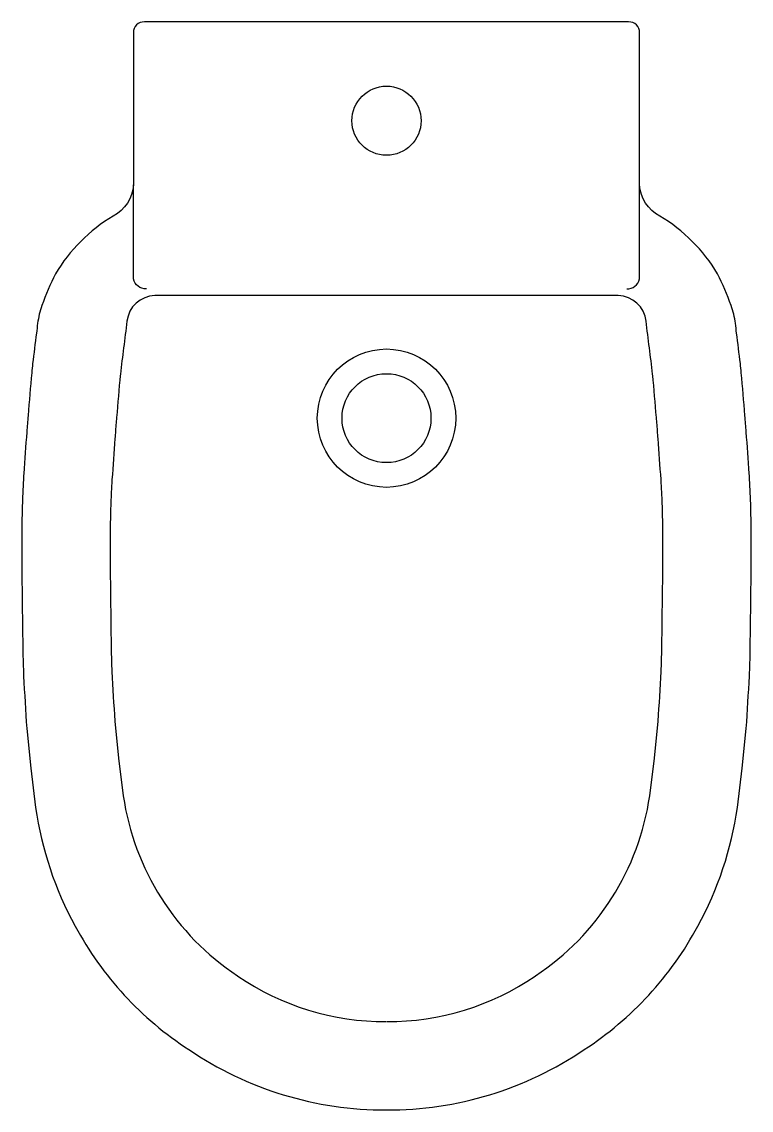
# Model space of a CAD drawing. Extents: x -849.22 to -848.851, y 505.933 to 506.484.
import ezdxf

# ---------------------------------------------------------------- set-up
doc = ezdxf.new("R2010")
doc.units = 0
doc.header["$LTSCALE"] = 50
doc.header["$MEASUREMENT"] = 0
for name, color, linetype in [('A-PECAS', 2, 'CONTINUOUS'), ('A-PEÇAS', 2, 'CONTINUOUS'), ('ESC1-50', 1, 'CONTINUOUS')]:
    doc.layers.add(name, color=color, linetype=linetype)

# ---------------------------------------------------------------- blocks, each defined once
blk = doc.blocks.new('B-31-S')
at = {"layer": 'A-PECAS'}
blk.add_lwpolyline([(0, -0.57, 0.151271), (0.1, -0.5395, 0.125962), (0.1575, -0.477, 0.09008), (0.1775, -0.417), (0.18, -0.397), (0.182, -0.377, 0.004685), (0.18358, -0.35046, 0.00925), (0.184, -0.337, 0.000115), (0.18449, -0.29888, 0.002343), (0.1845, -0.297, 0.000782), (0.18452, -0.28402, 0.001444), (0.1845, -0.277, 0.004804), (0.18434, -0.2666, 0.005206), (0.184, -0.257, 0.005188), (0.1835, -0.24803, 0.002211), (0.182, -0.227, 0.001932), (0.18134, -0.21872, 0.000736), (0.1795, -0.197, 0.008336), (0.17903, -0.19242, 0.001408), (0.17713, -0.177, 0.000457), (0.1765, -0.172, 0.054722), (0.17433, -0.163, 0.029037), (0.1675, -0.147, 0.123774), (0.13827, -0.11774, -0.261182), (0.128, -0.102), (0.128, -0.025, 0.439555), (0.1225, -0.0195), (0, -0.0195), (-0.1225, -0.0195, 0.439555), (-0.128, -0.025), (-0.128, -0.102, -0.261182), (-0.13827, -0.11774, 0.123774), (-0.1675, -0.147, 0.029037), (-0.17433, -0.163, 0.054722), (-0.1765, -0.172, 0.000457), (-0.17713, -0.177, 0.001408), (-0.17903, -0.19242, 0.008336), (-0.1795, -0.197, 0.000736), (-0.18134, -0.21872, 0.001932), (-0.182, -0.227, 0.002211), (-0.1835, -0.24803, 0.005188), (-0.184, -0.257, 0.005206), (-0.18434, -0.2666, 0.004804), (-0.1845, -0.277, 0.001444), (-0.18452, -0.28402, 0.000782), (-0.1845, -0.297, 0.002343), (-0.18449, -0.29888, 0.000115), (-0.184, -0.337, 0.00925), (-0.18358, -0.35046, 0.004685), (-0.182, -0.377), (-0.18, -0.397), (-0.1775, -0.417, 0.09008), (-0.1575, -0.477, 0.125962), (-0.1, -0.5395, 0.151271)], format="xyb", close=True, dxfattribs=at)
blk.add_lwpolyline([(0.00019, -0.52529, 0.152133), (0.07526, -0.50225, 0.000372), (0.07542, -0.50215, 0.213243), (0.13318, -0.41103), (0.13556, -0.392), (0.13744, -0.37325, 0.00456), (0.13892, -0.34823, 0.00925), (0.13929, -0.33642, 0.000115), (0.13978, -0.29832, 0.002343), (0.13979, -0.29686, 0.000782), (0.13981, -0.28402, 0.001444), (0.13979, -0.27726, 0.004804), (0.13964, -0.26771, 0.005206), (0.13933, -0.25905, 0.005188), (0.13888, -0.251, 0.002211), (0.13741, -0.23037, 0.001932), (0.13678, -0.22243, 0.000736), (0.13495, -0.20084, 0.008336), (0.13463, -0.19775, 0.002483), (0.13129, -0.171, 0.380805), (0.11715, -0.158), (0, -0.158), (-0.11715, -0.158, 0.380805), (-0.13129, -0.171, 0.002483), (-0.13463, -0.19775, 0.008336), (-0.13495, -0.20084, 0.000736), (-0.13678, -0.22243, 0.001932), (-0.13741, -0.23037, 0.002211), (-0.13888, -0.251, 0.005188), (-0.13933, -0.25905, 0.005206), (-0.13964, -0.26771, 0.004804), (-0.13979, -0.27726, 0.001444), (-0.13981, -0.28402, 0.000782), (-0.13979, -0.29686, 0.002343), (-0.13978, -0.29832, 0.000115), (-0.13929, -0.33642, 0.00925), (-0.13892, -0.34823, 0.00456), (-0.13744, -0.37325), (-0.13556, -0.392), (-0.13318, -0.41103, 0.213243), (-0.07542, -0.50215, 0.000372), (-0.07526, -0.50225, 0.152133), (-0.00019, -0.52529)], format="xyb", dxfattribs=at)
for centre, radius in [((0, -0.0695), 0.0175), ((0, -0.22), 0.035)]:
    blk.add_circle(centre, radius, dxfattribs=at)
at = {"layer": 'ESC1-50'}
for points in [[(-0.1215, -0.1545, -0.385098), (-0.12793, -0.14954), (-0.128, -0.14805), (-0.128, -0.102)], [(0.1215, -0.1545, 0.385098), (0.12793, -0.14954), (0.128, -0.14805), (0.128, -0.102)]]:
    blk.add_lwpolyline(points, format="xyb", dxfattribs=at)
blk.add_circle((0, -0.22), 0.0225, dxfattribs=at)

msp = doc.modelspace()

# ---------------------------------------------------------------- block references
at = {"layer": 'A-PEÇAS'}
msp.add_blockref('B-31-S', (-849.03511, 506.50339), dxfattribs=at)

doc.saveas('drawing.dxf')
